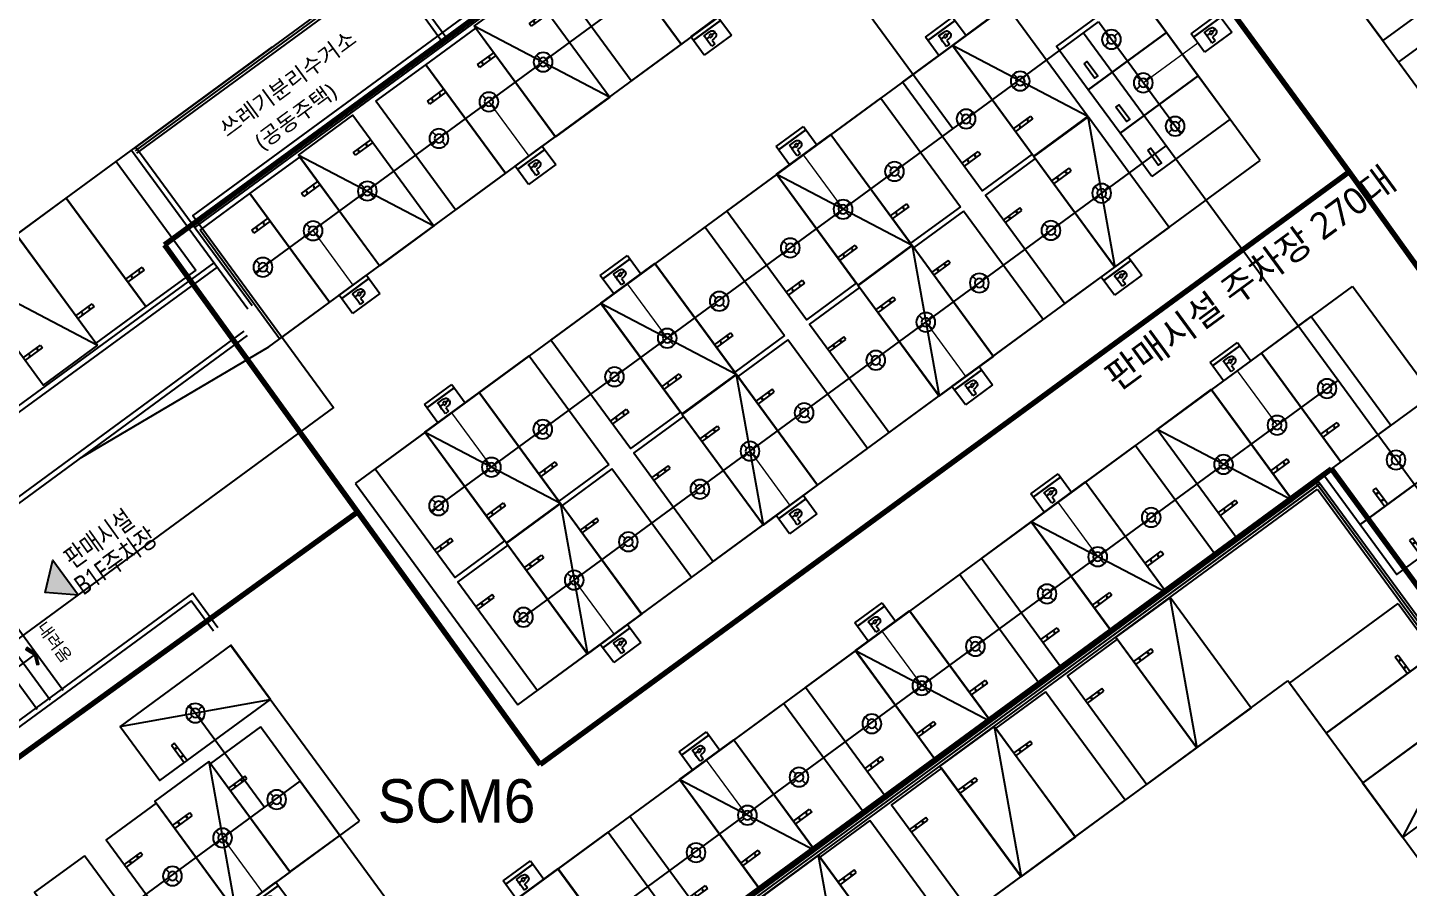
# Model space of a CAD drawing. Header units: millimetres. Extents: x 75184266 to 76346726, y -35077925 to -33679385.
# Drawn here: x 75431298 to 75482596, y -34581256 to -34549321 of the extents above; entities that cross this region are included whole.
import ezdxf
from ezdxf.enums import TextEntityAlignment as Align

# ---------------------------------------------------------------- set-up
doc = ezdxf.new("R2010")
doc.units = ezdxf.units.MM
doc.header["$LTSCALE"] = 50
doc.header["$MEASUREMENT"] = 0
doc.layers.get('0').update_dxf_attribs({"linetype": 'CONTINUOUS'})
for name, color, linetype in [('0-유도관제', 6, 'CONTINUOUS'), ('PARKING', 7, 'CONTINUOUS'), ('XR-지하3층$0$A-주차', 9, 'CONTINUOUS'), ('XR-지하3층$0$일반주차', 8, 'CONTINUOUS'), ('XR-지하3층$0$확장형주차', 8, 'CONTINUOUS')]:
    doc.layers.add(name, color=color, linetype=linetype)
doc.layers.add('건축', color=8, linetype='CONTINUOUS', plot=False)
for name, color, linetype, lineweight in [('구역제어-S.C.M', 2, 'CONTINUOUS', 100), ('주차유도-LGM', 6, 'CONTINUOUS', 20), ('주차유도-USM', 1, 'CONTINUOUS', 35), ('주차유도-레이스웨이', 1, 'CONTINUOUS', 25)]:
    doc.layers.add(name, color=color, linetype=linetype, lineweight=lineweight)
doc.styles.add('HY중고딕', font='')
doc.styles.add('XR-지하3층$0$맑은고딕', font='')
doc.styles.add('XR-지하3층$0$울릉도m', font='')
doc.styles.add('XR-지하3층$0$유형1', font='')
doc.styles.get('HY중고딕').set_extended_font_data('Dotum')
doc.styles.get('XR-지하3층$0$맑은고딕').set_extended_font_data('Malgun Gothic')
doc.styles.get('XR-지하3층$0$울릉도m').set_extended_font_data('Malgun Gothic')
doc.styles.get('XR-지하3층$0$유형1').set_extended_font_data('Malgun Gothic')

# ---------------------------------------------------------------- blocks, each defined once
blk = doc.blocks.new('XR-지하3층$0$ARROWX')
blk.add_lwpolyline([(-0.2, -0.5), (-0.293, -0.463), (-0.108, 0), (-0.293, 0.463), (-0.2, 0.5), (0, 0)], close=True)
for points in [[(-0.2, 0.5), (-0.293, 0.463), (0, 0), (-0.108, 0)], [(0, 0), (-0.108, 0), (-0.2, -0.5), (-0.293, -0.463)]]:
    blk.add_solid(points)
blk = doc.blocks.new('XR-지하3층$0$확장형 주차')
at = {"layer": 'XR-지하3층$0$확장형주차', "color": 7}
for p, q in [((0, 3965), (800, 3965)), ((0, 3835), (800, 3835)), ((800, 3835), (800, 3965))]:
    blk.add_line(p, q, dxfattribs=at)
blk.add_lwpolyline([(2500, 5100), (0, 0)], dxfattribs=at)
blk.add_lwpolyline([(2500, 5091), (0, 5091), (0, -9), (2500, -9)], close=True, dxfattribs=at)
for centre in [(238, 3900), (613, 3900)]:
    blk.add_circle(centre, 17.5, dxfattribs=at)
blk = doc.blocks.new('XR-지하3층$0$일반형 주차')
at = {"layer": 'XR-지하3층$0$일반주차'}
for p, q in [((750, 3865), (0, 3865)), ((0, 3735), (750, 3735)), ((750, 3735), (750, 3865))]:
    blk.add_line(p, q, dxfattribs=at)
blk.add_lwpolyline([(2300, 5000), (0, 5000), (0, 0), (2300, 0)], close=True, dxfattribs=at)
for centre in [(238, 3800), (563, 3800)]:
    blk.add_circle(centre, 17.5, dxfattribs=at)
blk = doc.blocks.new('XR-지하3층$0$A$C73B52ADF')
at = {"layer": 'XR-지하3층$0$A-주차', "elevation": 0}
for points in [[(-2038, 2466), (-38, 2466), (-38, -1134), (-2038, -1134)], [(-1166, 2021), (-1166, 1871), (-1832, 1871), (-1832, 2021)]]:
    blk.add_lwpolyline(points, close=True, dxfattribs=at)
blk = doc.blocks.new('센서')
at = {"layer": '0-유도관제', "color": 0}
for p, q in [((405935, 34224), (406072, 34088)), ((406311, 34088), (406447, 34225)), ((405936, 33712), (406072, 33849)), ((406311, 33849), (406448, 33713))]:
    blk.add_line(p, q, dxfattribs=at)
for major_axis, start_param, end_param in [((0, 362), 2.801804347482335, 9.084989654661921), ((0, 169), 2.862310370331367, 9.145495677510954)]:
    blk.add_ellipse((406192, 33969), major_axis=major_axis, ratio=1, start_param=start_param, end_param=end_param, dxfattribs=at)
blk = doc.blocks.new('만공차등')
at = {"layer": '0-유도관제', "color": 0}
for p, q in [((305755, 78525), (306597, 78525)), ((305755, 77269), (305755, 78525)), ((306442, 77269), (306442, 78525)), ((306442, 78525), (306442, 77269)), ((306597, 78525), (306597, 77269)), ((306185, 78101), (306185, 77952)), ((306191, 78101), (306191, 77952)), ((306185, 77838), (306185, 77693)), ((306191, 77838), (306191, 77693)), ((306597, 77269), (305755, 77269))]:
    blk.add_line(p, q, dxfattribs=at)
for points in [[(305858, 77952), (305858, 77952), (305858, 78101), (305858, 78101)], [(305858, 78101), (305858, 78101), (306044, 78101), (306185, 78101)], [(306191, 78101), (306274, 78101), (306339, 78101), (306339, 78101)], [(306339, 78101), (306339, 78101), (306339, 77854), (306339, 77854)], [(306037, 77952), (306037, 77952), (305858, 77952), (305858, 77952)], [(306037, 77870), (306037, 77870), (306037, 77952), (306037, 77952)], [(306078, 77737), (306050, 77766), (306037, 77810), (306037, 77870)], [(306185, 77693), (306139, 77694), (306104, 77709), (306078, 77737)], [(306134, 77952), (306134, 77952), (306134, 77915), (306134, 77915)], [(306185, 77952), (306159, 77952), (306134, 77952), (306134, 77952)], [(306134, 77915), (306134, 77887), (306139, 77867), (306149, 77855)], [(306149, 77855), (306158, 77844), (306170, 77838), (306185, 77838)], [(306241, 77952), (306241, 77952), (306217, 77952), (306191, 77952)], [(306191, 77838), (306204, 77838), (306216, 77843), (306226, 77853)], [(306226, 77853), (306236, 77863), (306241, 77882), (306241, 77909)], [(306241, 77909), (306241, 77909), (306241, 77952), (306241, 77952)], [(306339, 77854), (306339, 77800), (306327, 77760), (306301, 77733)]]:
    blk.add_open_spline(points, degree=3, dxfattribs=at)
blk.add_open_spline([(306301, 77733), (306275, 77706), (306239, 77693), (306192, 77693), (306191, 77693), (306191, 77693), (306191, 77693)], degree=3, knots=[0.4989771, 0.4989771, 0.4989771, 0.4989771, 0.9979543, 0.9979543, 0.9979543, 1, 1, 1, 1], dxfattribs=at)

msp = doc.modelspace()

# ---------------------------------------------------------------- hatches: boundary and pattern name
at = {"layer": '건축', "ltscale": 1000}
h = msp.add_hatch(color=256, dxfattribs=at)
h.dxf.hatch_style = 1
h.paths.add_polyline_path([(75433189, -34570401.7), (75431950.3, -34570305.8), (75432232.7, -34569096)])

# ---------------------------------------------------------------- linework, layer by layer
for p, q in [((75440255.1, -34561174.9), (75512999.3, -34507842.6)), ((75511085.5, -34589965.6), (75476142.4, -34542303.9)), ((75443480.8, -34566249.7), (75471061.6, -34546028.9)), ((75477092.5, -34554254.9), (75471061.6, -34546028.9)), ((75449511.7, -34574475.7), (75477092.5, -34554254.9)), ((75425969.8, -34598927.1), (75480521.8, -34558932.4)), ((75509552.8, -34598530.2), (75480521.8, -34558932.4)), ((75433249.6, -34565318.8), (75440255.1, -34561174.9)), ((75443480.8, -34566249.7), (75449511.7, -34574475.7)), ((75428251.6, -34568985.6), (75432136.5, -34574285.7, 0)), ((75427767.7, -34569340.3), (75431652.6, -34574640.5)), ((75426427.2, -34611487.4), (75478122.3, -34573587.2)), ((75426427.2, -34611487.4), (75472799.6, -34577489.6)), ((75422540.8, -34594249.8), (75443622.3, -34578793.9))]:
    msp.add_line(p, q, dxfattribs=at)
at = {"layer": '건축', "ltscale": 100}
for p, q in [((75437393.6, -34556583.5), (75463362.2, -34537544.7)), ((75437511.9, -34556744.8), (75463641.7, -34537587.7)), ((75437721.9, -34537580.8, 0), (75446668.4, -34549783.7, 0)), ((75438001.4, -34537623.8, 0), (75446829.7, -34549665.4, 0)), ((75435243.6, -34553819.9), (75444599, -34546961)), ((75435302.7, -34553900.6), (75444819.4, -34546923.4)), ((75435361.8, -34553981.2), (75444717.2, -34547122.3)), ((75423352.6, -34607293.7), (75479322.1, -34566259.8)), ((75479182.3, -34566238.3), (75503182, -34598973.5))]:
    msp.add_line(p, q, dxfattribs=at)
at = {"layer": '건축'}
for p, q in [((75402008.7, -34578179.5), (75440401.9, -34550031.6)), ((75491544.2, -34591894.3), (75478122.3, -34573587.2))]:
    msp.add_line(p, q, dxfattribs=at)
at = {"layer": '건축', "ltscale": 0.5}
for p, q in [((75435159.8, -34553874.8), (75439479.2, -34559766.3)), ((75435321.1, -34553756.6), (75439640.5, -34559648.1)), ((75407324, -34584078.1), (75439346.8, -34560600.6)), ((75407442.3, -34584239.4), (75439465.1, -34560761.9)), ((75423411.7, -34607374.4), (75479219.9, -34566458.7)), ((75423456.4, -34607093.6), (75479262.9, -34566179.2)), ((75479219.9, -34566458.7), (75499446.3, -34594047.1)), ((75479262.9, -34566179.2), (75499725.8, -34594090.2)), ((75428735.4, -34568630.8), (75432620.4, -34573931)), ((75437418.8, -34570332.3), (75410644.5, -34589960.6)), ((75438363, -34571620.3), (75437418.8, -34570332.3)), ((75437375.8, -34570611.9), (75410762.8, -34590121.9)), ((75438201.7, -34571738.5), (75437375.8, -34570611.9)), ((75431615.7, -34572563.8), (75413711.8, -34585687.2))]:
    msp.add_line(p, q, dxfattribs=at)
at = {"layer": '건축'}
msp.add_lwpolyline([(75405276.9, -34489566.3), (75448341.7, -34548305.9), (75437440.5, -34556298), (75442666.2, -34563425.7), (75410966.7, -34586666.1), (75425132.9, -34605988.5), (75479241.4, -34566318.9), (75534889.6, -34642222)], dxfattribs=at)
at = {"layer": '건축', "ltscale": 0.5, "elevation": 0}
for points in [[(75405039.5, -34582312.4), (75438229.8, -34558062.3)], [(75405319.2, -34582355.7), (75438348.1, -34558223.6)]]:
    msp.add_lwpolyline(points, dxfattribs=at)
at = {"layer": '건축', "ltscale": 1000, "elevation": 0}
msp.add_lwpolyline([(75433189, -34570401.7), (75431950.3, -34570305.8), (75431950.3, -34570305.8), (75432232.7, -34569096)], close=True, dxfattribs=at)
msp.add_lwpolyline([(75443622.3, -34578793.9), (75438836, -34572265.5)], dxfattribs=at)
at = {"layer": '구역제어-S.C.M', "ltscale": 0.5}
for p, q in [((75436380.4, -34557383.3), (75515521.4, -34499490.3)), ((75471621.4, -34542695.3), (75480398, -34554677.8)), ((75480398, -34554677.8), (75450343.4, -34576691.3)), ((75480398, -34554677.8), (75508690.4, -34594196.3)), ((75450343.4, -34576691.3), (75436380.4, -34557383.3)), ((75479738, -34565713.6), (75430659.4, -34601695.4)), ((75505479.4, -34600824.3), (75479738, -34565713.6)), ((75418732.2, -34585266.6), (75443560.3, -34567311.6))]:
    msp.add_line(p, q, dxfattribs=at)
at = {"layer": '주차유도-LGM', "color": 6, "lineweight": 20, "ltscale": 500}
for p, q in [((75465655.1, -34549981.4), (75467138.6, -34552004.8)), ((75472746.8, -34551371.7), (75474770.3, -34549888.2)), ((75448435.2, -34552078.4), (75449918.6, -34554101.8)), ((75460111, -34554046), (75461594.5, -34556069.5)), ((75470213.2, -34556198.4), (75471696.7, -34558221.9)), ((75441902.6, -34556867.7), (75443386.1, -34558891.1)), ((75453578.5, -34558835.3), (75455062, -34560858.7)), ((75464669, -34560263.1), (75466152.5, -34562286.6)), ((75476234.9, -34562064.2), (75477718.4, -34564087.6)), ((75447046.1, -34563624.5), (75448529.5, -34565648)), ((75458136.6, -34565052.4), (75459620.1, -34567075.9)), ((75469571.2, -34566949.6), (75471054.7, -34568973.1)), ((75451604.1, -34569841.7), (75453087.6, -34571865.1)), ((75463038.8, -34571738.9), (75464522.3, -34573762.3)), ((75456506.3, -34576528.2), (75457989.8, -34578551.6)), ((75438539.5, -34579420.5), (75440022.9, -34581444))]:
    msp.add_line(p, q, dxfattribs=at)
at = {"layer": '주차유도-레이스웨이', "ltscale": 0.5}
for p, q in [((75439757.4, -34558428.6), (75497166.8, -34516350.9)), ((75465675.7, -34553077.2), (75459166.9, -34544202.6)), ((75469154.8, -34550526.6), (75471088, -34549109.2)), ((75479983.8, -34562426.8), (75470523.3, -34549523.3)), ((75474138.1, -34553269.4), (75471088, -34549109.2)), ((75446283.1, -34567289.3), (75469154.8, -34550526.6)), ((75472229.4, -34554720.3), (75473598, -34553716.9)), ((75449436, -34571431.2), (75472229.4, -34554720.3)), ((75429855, -34599178.6), (75479983.8, -34562426.8)), ((75481465.1, -34564447.3), (75479983.8, -34562426.8)), ((75505112.6, -34596702), (75481461.9, -34564443)), ((75437319.8, -34574494.8), (75440094.9, -34578280.1)), ((75423546.1, -34590412.9), (75441422.2, -34577307)), ((75441422.2, -34577307), (75447807.7, -34586016.6))]:
    msp.add_line(p, q, dxfattribs=at)

# ---------------------------------------------------------------- block references
at = {"layer": '건축', "xscale": -1}
for name, p, rotation in [('XR-지하3층$0$일반형 주차', (75457434, -34548580.8), 36.24693490030937), ('XR-지하3층$0$일반형 주차', (75481641.1, -34549804), 306.2469333594607), ('XR-지하3층$0$일반형 주차', (75455579.1, -34549940.7), 36.24693490030937), ('XR-지하3층$0$확장형 주차', (75452917.8, -34551891.8), 36.24693490030937), ('XR-지하3층$0$일반형 주차', (75483592.3, -34552465.4), 306.2469333594607), ('XR-지하3층$0$확장형 주차', (75465660.4, -34549988.6), 216.2469364372141), ('XR-지하3층$0$일반형 주차', (75450901.6, -34553370), 36.24693490030937), ('XR-지하3층$0$일반형 주차', (75463805.5, -34551348.5), 216.2469364372141), ('XR-지하3층$0$일반형 주차', (75449046.7, -34554729.9), 36.24693490030937), ('XR-지하3층$0$일반형 주차', (75461144.2, -34553299.7), 216.2469364372141), ('XR-지하3층$0$확장형 주차', (75446385.3, -34556681.1), 36.24693490030937), ('XR-지하3층$0$확장형 주차', (75459128, -34554777.9), 216.2469364372141), ('XR-지하3층$0$일반형 주차', (75444369.1, -34558159.3), 36.24693490030937), ('XR-지하3층$0$일반형 주차', (75432735.4, -34555652.3), 216.2469349003094), ('XR-지하3층$0$일반형 주차', (75457273.1, -34556137.8), 216.2469364372141), ('XR-지하3층$0$일반형 주차', (75430880.5, -34557012.2), 216.2469349003094), ('XR-지하3층$0$일반형 주차', (75442514.2, -34559519.2), 36.24693490030937), ('XR-지하3층$0$일반형 주차', (75454611.7, -34558089), 216.2469364372141), ('XR-지하3층$0$확장형 주차', (75428864.3, -34558490.3), 216.2469349003094), ('XR-지하3층$0$확장형 주차', (75452595.5, -34559567.1), 216.2469364372141), ('XR-지하3층$0$일반형 주차', (75450740.6, -34560927), 216.2469364372141), ('XR-지하3층$0$일반형 주차', (75477135.3, -34561415.2), 216.2469349003094), ('XR-지하3층$0$일반형 주차', (75448079.2, -34562878.2), 216.2469364372141), ('XR-지하3층$0$일반형 주차', (75475280.4, -34562775.1), 216.2469349003094), ('XR-지하3층$0$확장형 주차', (75446063.1, -34564356.4), 216.2469364372141), ('XR-지하3층$0$확장형 주차', (75473264.2, -34564253.3), 216.2469349003094), ('XR-지하3층$0$일반형 주차', (75444208.2, -34565716.3), 216.2469364372141), ('XR-지하3층$0$일반형 주차', (75470604.4, -34566203.3), 216.2469364372141), ('XR-지하3층$0$확장형 주차', (75468588.2, -34567681.5), 216.2469364372141), ('XR-지하3층$0$일반형 주차', (75466733.3, -34569041.4), 216.2469364372141), ('XR-지하3층$0$일반형 주차', (75464072, -34570992.6), 216.2469364372141), ('XR-지하3층$0$확장형 주차', (75462055.8, -34572470.7), 216.2469364372141), ('XR-지하3층$0$일반형 주차', (75479541.4, -34575522.7), 306.2469333594607), ('XR-지하3층$0$일반형 주차', (75460200.9, -34573830.7), 216.2469364372141), ('XR-지하3층$0$일반형 주차', (75480901.3, -34577377.6), 306.2469333594607), ('XR-지하3층$0$일반형 주차', (75457539.5, -34575781.8), 216.2469364372141), ('XR-지하3층$0$확장형 주차', (75482379.4, -34579393.8), 306.2469333594607), ('XR-지하3층$0$확장형 주차', (75455523.3, -34577260), 216.2469364372141), ('XR-지하3층$0$일반형 주차', (75453668.4, -34578619.9), 216.2469364372141), ('XR-지하3층$0$일반형 주차', (75451007, -34580571.1), 216.2469364372141), ('XR-지하3층$0$확장형 주차', (75448990.9, -34582049.3), 216.2469364372141)]:
    msp.add_blockref(name, p, dxfattribs=dict(at, rotation=rotation))
at = {"layer": '건축'}
for name, p, rotation in [('XR-지하3층$0$A$C73B52ADF', (75471487.5, -34548528.4, 0), 126.2476153900782), ('XR-지하3층$0$A$C73B52ADF', (75472670.1, -34550141.3, 0), 126.2476153900782), ('XR-지하3층$0$A$C73B52ADF', (75473852.6, -34551754.2, 0), 126.2476153900782), ('XR-지하3층$0$확장형 주차', (75471691.3, -34558214.7), 36.24693643721413), ('XR-지하3층$0$일반형 주차', (75469836.4, -34559574.6), 36.24693643721413), ('XR-지하3층$0$일반형 주차', (75467175.1, -34561525.8), 36.24693643721413), ('XR-지하3층$0$확장형 주차', (75465158.9, -34563003.9), 36.24693643721413), ('XR-지하3층$0$일반형 주차', (75463304, -34564363.8), 36.24693643721413), ('XR-지하3층$0$일반형 주차', (75460642.6, -34566315), 36.24693643721413), ('XR-지하3층$0$확장형 주차', (75458626.4, -34567793.2), 36.24693643721413), ('XR-지하3층$0$일반형 주차', (75484841.2, -34564824), 126.2469333594607), ('XR-지하3층$0$일반형 주차', (75456771.5, -34569153.1), 36.24693643721413), ('XR-지하3층$0$일반형 주차', (75486201.1, -34566678.9), 126.2469333594607), ('XR-지하3층$0$일반형 주차', (75454110.2, -34571104.3), 36.24693643721413), ('XR-지하3층$0$확장형 주차', (75452094, -34572582.4), 36.24693643721413), ('XR-지하3층$0$일반형 주차', (75450239.1, -34573942.4), 36.24693643721413), ('XR-지하3층$0$확장형 주차', (75474737.4, -34576068.8), 36.24693643721413), ('XR-지하3층$0$일반형 주차', (75472882.5, -34577428.8), 36.24693643721413), ('XR-지하3층$0$확장형 주차', (75440314.2, -34574281.7), 126.2469364372141), ('XR-지하3층$0$일반형 주차', (75470221.1, -34579379.9), 36.24693643721413), ('XR-지하3층$0$일반형 주차', (75441045.5, -34580683.1), 36.24693643721413), ('XR-지하3층$0$확장형 주차', (75468204.9, -34580858.1), 36.24693643721413), ('XR-지하3층$0$확장형 주차', (75439029.3, -34582161.3), 36.24693643721413), ('XR-지하3층$0$일반형 주차', (75466350, -34582218), 36.24693643721413), ('XR-지하3층$0$일반형 주차', (75437174.4, -34583521.2), 36.24693643721413), ('XR-지하3층$0$일반형 주차', (75463688.7, -34584169.2), 36.24693643721413), ('XR-지하3층$0$일반형 주차', (75434513, -34585472.4), 36.24693643721413), ('XR-지하3층$0$확장형 주차', (75461672.5, -34585647.4), 36.24693643721413)]:
    msp.add_blockref(name, p, dxfattribs=dict(at, rotation=rotation))
at = {"layer": '건축', "xscale": -756.0000000004484, "yscale": 756, "zscale": 756.0000000000005, "rotation": 216.2651400810387}
msp.add_blockref('XR-지하3층$0$ARROWX', (75431617.5, -34572566.2), dxfattribs=at)
at = {"layer": '주차유도-LGM', "color": 6, "rotation": 126.2469349002818}
for p in [(75700542.4, -34750502.5), (75709259.7, -34750507.3), (75719130.5, -34750382.4), (75703715.5, -34754571.9), (75694015.6, -34755299.4), (75697183.1, -34759361.2), (75715793.7, -34759419.4), (75687483.1, -34760088.7), (75719839.5, -34762590.1), (75710249.5, -34763484.1), (75690650.6, -34764150.5), (75713175.8, -34767475.6), (75703717, -34768273.4), (75706643.3, -34772264.8), (75697184.6, -34773062.7), (75700110.9, -34777054.1), (75693578.4, -34781843.3), (75684119.9, -34782641.5)]:
    msp.add_blockref('만공차등', p, dxfattribs=at)
at = {"layer": '주차유도-USM', "extrusion": (0, 0, -1), "xscale": 0.9750000000000001, "yscale": 0.9750000000000001, "zscale": -0.9750000000000001, "rotation": 270}
for p in [(-75504683.7, -34153722), (-75483570.7, -34154563.5), (-75501295.6, -34155269.2), (-75505866.2, -34155334.9), (-75481554.5, -34156041.6), (-75499284.6, -34156676.1), (-75507048.8, -34156947.9), (-75479699.6, -34157401.5), (-75496623.2, -34158627.2), (-75477038.2, -34159352.7), (-75504320.9, -34159437.1), (-75494713.8, -34160032.7), (-75475022, -34160830.9), (-75502437.5, -34160817.9), (-75492752.2, -34161465.3), (-75473161.5, -34162183.1), (-75499776.1, -34162769.1), (-75490115.1, -34163449.4), (-75497788.4, -34164226.3), (-75488181.4, -34164821.9), (-75495929.2, -34165640.2), (-75486219.8, -34166254.5), (-75512692.6, -34166691), (-75493267.8, -34167591.4), (-75483558.3, -34168205.7), (-75510837.8, -34168050.8), (-75491256, -34169015.6), (-75481648.9, -34169611.2), (-75508850.1, -34169508.1), (-75515256.7, -34169343.6), (-75489396.7, -34170429.5), (-75479687.2, -34171043.8), (-75506161.7, -34171479.1), (-75486735.4, -34172380.7), (-75504174.1, -34172936.3), (-75484723.5, -34173804.9), (-75502290.6, -34174317.1), (-75482840.1, -34175185.7), (-75499629.3, -34176268.3), (-75497641.6, -34177725.6), (-75470647.9, -34178742.7), (-75495782.4, -34179139.4), (-75493076, -34181123.6), (-75473670.7, -34181959.5), (-75491158.5, -34182540.6), (-75471658.8, -34183383.7), (-75489249.9, -34183928.7), (-75469799.6, -34184797.6)]:
    msp.add_blockref('센서', p, dxfattribs=at)

# ---------------------------------------------------------------- texts
at = {"layer": 'PARKING', "color": 3, "style": 'HY중고딕'}
msp.add_text('SCM6', height=1612.22, dxfattribs=at).set_placement((75447233.3, -34578043, 376), align=Align.MIDDLE)
at = {"layer": '건축', "style": 'XR-지하3층$0$맑은고딕'}
for s, p in [('쓰레기분리수거소', (75440968.1, -34551391)), ('(공동주택)', (75441251.3, -34552611.9))]:
    msp.add_text(s, height=600, rotation=36.24693, dxfattribs=at).set_placement(p, align=Align.MIDDLE_CENTER)
msp.add_text('판매시설 주차장 270대', height=1000, rotation=36.24693, dxfattribs=at).set_placement((75476703.7, -34558614.8), align=Align.MIDDLE)
at = {"layer": '건축', "style": 'XR-지하3층$0$울릉도m', "width": 0.8}
for s, p in [('판매시설', (75432975, -34569434.2)), ('B1F주차장', (75433363.2, -34570433.2))]:
    msp.add_text(s, height=720, rotation=35.63823, dxfattribs=at).set_placement(p)
at = {"layer": '건축', "style": 'XR-지하3층$0$유형1', "text_generation_flag": 6}
msp.add_text('내려옴', height=450, rotation=126.26514, dxfattribs=at).set_placement((75432006.3, -34572350.7), align=Align.BOTTOM_CENTER)

doc.saveas('drawing.dxf')
